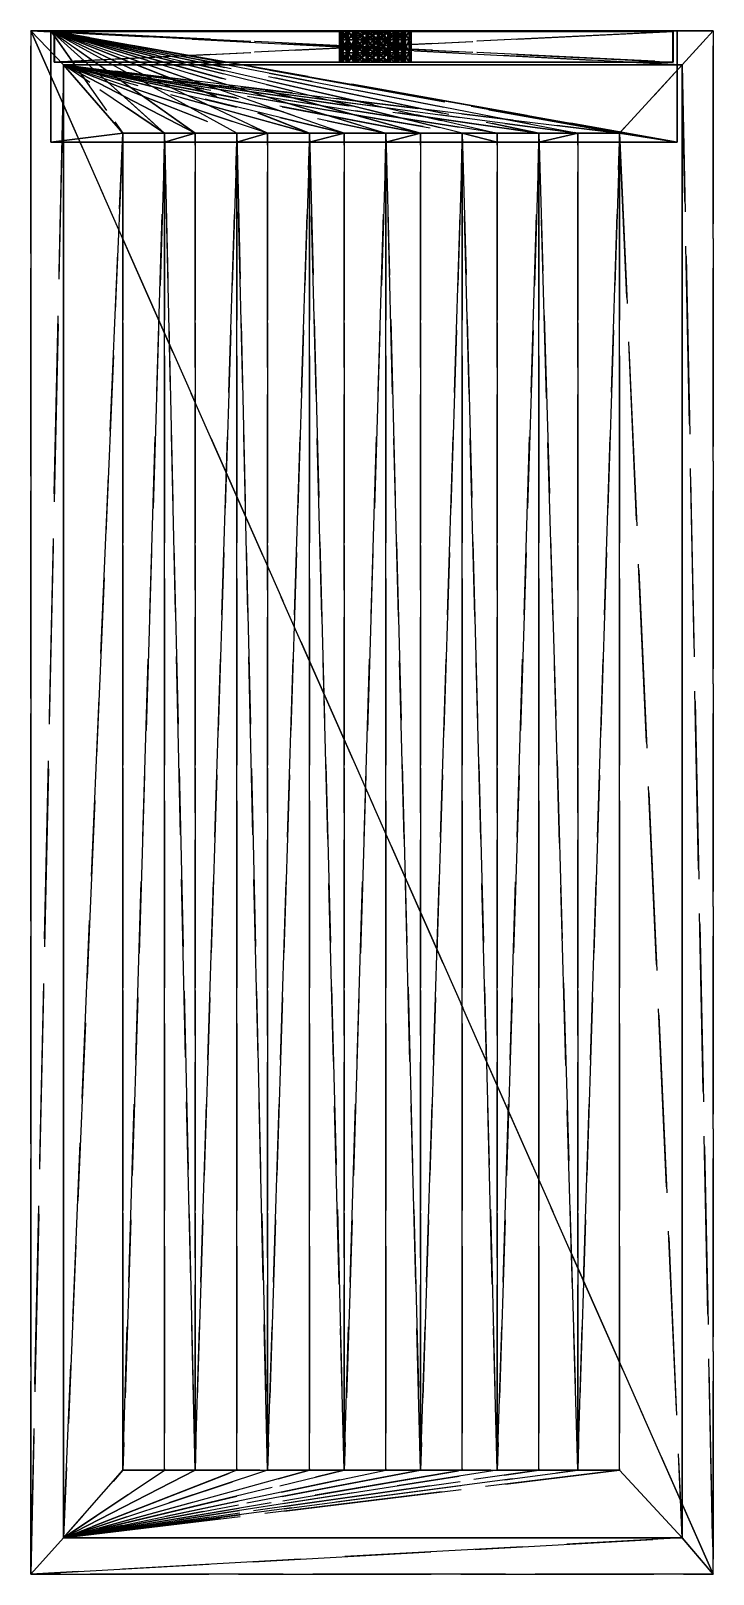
# Model space of a CAD drawing. Header units: millimetres. Extents: x -166 to 998, y 283 to 358.
# Drawn here: x 975.3 to 998.3, y 289.6 to 341.6 of the extents above.
import ezdxf

# ---------------------------------------------------------------- set-up
doc = ezdxf.new("R2010")
doc.units = ezdxf.units.MM
doc.linetypes.add('AM_ISO02W050', pattern=[7.5, 6, -1.5])
doc.layers.add('AM_HID', color=5, linetype='AM_ISO02W050', lineweight=25)

msp = doc.modelspace()

# ---------------------------------------------------------------- meshes
at = {"layer": 'AM_HID'}
mesh = msp.add_polyface(dxfattribs=at)
corners = [(975.303, 289.567, 310.529), (998.303, 289.567, 310.529), (998.303, 289.567, 360.529), (975.303, 289.567, 360.529), (975.303, 341.567, 310.529), (998.303, 341.567, 310.529), (998.303, 289.567, 310.529), (998.303, 289.567, 310.529), (975.303, 289.567, 310.529), (998.303, 341.567, 310.529), (998.303, 341.567, 360.529), (998.303, 289.567, 360.529), (998.303, 289.567, 360.529), (998.303, 289.567, 310.529), (998.303, 341.567, 310.529), (975.303, 341.567, 360.529), (975.303, 341.567, 310.529), (975.303, 289.567, 310.529), (975.303, 289.567, 310.529), (975.303, 289.567, 360.529), (997.257, 290.788, 359.528), (997.257, 290.788, 360.529), (997.257, 340.42, 360.529), (997.257, 340.42, 359.528), (976.408, 290.788, 359.528), (976.408, 340.42, 359.528), (976.408, 340.42, 360.529), (976.408, 290.788, 360.529), (997.257, 340.42, 359.528), (997.257, 340.42, 360.529), (976.408, 340.42, 360.529), (976.408, 340.42, 360.529), (976.408, 340.42, 359.528), (997.257, 340.42, 359.528), (976.408, 290.788, 359.528), (976.408, 290.788, 360.529), (997.257, 290.788, 360.529), (997.257, 290.788, 360.529), (997.257, 290.788, 359.528), (976.408, 290.788, 359.528), (975.303, 341.567, 360.529), (976.408, 340.42, 360.529), (997.257, 340.42, 360.529), (997.257, 340.42, 360.529), (998.303, 341.567, 360.529), (975.303, 341.567, 360.529), (998.303, 289.567, 360.529), (998.303, 341.567, 360.529), (997.257, 340.42, 360.529), (997.257, 340.42, 360.529), (997.257, 290.788, 360.529), (998.303, 289.567, 360.529), (975.303, 289.567, 360.529), (998.303, 289.567, 360.529), (997.257, 290.788, 360.529), (997.257, 290.788, 360.529), (976.408, 290.788, 360.529), (975.303, 289.567, 360.529), (995.143, 337.821, 339.573), (993.736, 337.821, 339.573), (993.736, 293.067, 339.573), (995.143, 293.067, 339.573), (993.736, 338.118, 359.528), (993.736, 338.118, 357.606), (995.143, 338.118, 357.606), (995.143, 338.118, 359.528), (995.143, 338.118, 359.528), (995.143, 338.118, 357.606), (995.143, 337.821, 357.606), (995.143, 337.821, 339.573), (995.143, 293.067, 339.573), (995.143, 293.067, 339.573), (995.143, 293.067, 359.528), (995.143, 338.118, 359.528), (993.736, 293.067, 339.573), (993.736, 293.067, 359.528), (995.143, 293.067, 359.528), (995.143, 293.067, 359.528), (995.143, 293.067, 339.573), (993.736, 293.067, 339.573), (993.736, 337.821, 357.606), (993.736, 338.118, 357.606), (993.736, 338.118, 359.528), (993.736, 338.118, 359.528), (993.736, 293.067, 359.528), (993.736, 293.067, 359.528), (993.736, 293.067, 339.573), (993.736, 293.067, 339.573), (993.736, 337.821, 339.573), (976.408, 340.42, 360.529), (975.303, 341.567, 360.529), (975.303, 289.567, 360.529), (975.303, 289.567, 360.529), (976.408, 290.788, 360.529), (976.408, 340.42, 360.529), (995.143, 338.118, 359.528), (997.257, 340.42, 359.528), (976.408, 340.42, 359.528), (976.408, 340.42, 359.528), (993.736, 338.118, 359.528), (995.143, 338.118, 359.528), (997.257, 290.788, 359.528), (997.257, 340.42, 359.528), (995.143, 338.118, 359.528), (995.143, 338.118, 359.528), (995.143, 293.067, 359.528), (997.257, 290.788, 359.528), (992.43, 337.821, 339.573), (991.022, 337.821, 339.573), (991.022, 293.067, 339.573), (992.43, 293.067, 339.573), (991.022, 338.118, 359.528), (991.022, 338.112, 357.606), (992.43, 338.118, 357.606), (992.43, 338.118, 359.528), (992.43, 338.118, 359.528), (992.43, 338.118, 357.606), (992.43, 337.821, 357.606), (992.43, 337.821, 339.573), (992.43, 293.067, 339.573), (992.43, 293.067, 339.573), (992.43, 293.067, 359.528), (992.43, 338.118, 359.528), (991.022, 293.067, 339.573), (991.022, 293.067, 359.528), (992.43, 293.067, 359.528), (992.43, 293.067, 359.528), (992.43, 293.067, 339.573), (991.022, 293.067, 339.573), (991.022, 337.821, 357.606), (991.022, 338.112, 357.606), (991.022, 338.118, 359.528), (991.022, 338.118, 359.528), (991.022, 293.067, 359.528), (991.022, 293.067, 359.528), (991.022, 293.067, 339.573), (991.022, 293.067, 339.573), (991.022, 337.821, 339.573), (992.43, 338.118, 359.528), (993.736, 338.118, 359.528), (976.408, 340.42, 359.528), (976.408, 340.42, 359.528), (991.022, 338.118, 359.528), (992.43, 338.118, 359.528), (992.43, 338.118, 359.528), (992.43, 293.067, 359.528), (993.736, 293.067, 359.528), (993.736, 293.067, 359.528), (993.736, 338.118, 359.528), (992.43, 338.118, 359.528), (989.848, 337.821, 339.573), (988.44, 337.821, 339.573), (988.44, 293.067, 339.573), (989.848, 293.067, 339.573), (988.44, 338.118, 359.528), (988.44, 338.118, 357.606), (989.848, 338.118, 357.606), (989.848, 338.118, 359.528), (989.848, 338.118, 359.528), (989.848, 338.118, 357.606), (989.848, 337.821, 357.606), (989.848, 337.821, 339.573), (989.848, 293.067, 339.573), (989.848, 293.067, 339.573), (989.848, 293.067, 359.528), (989.848, 338.118, 359.528), (988.44, 293.067, 339.573), (988.44, 293.067, 359.528), (989.848, 293.067, 359.528), (989.848, 293.067, 359.528), (989.848, 293.067, 339.573), (988.44, 293.067, 339.573), (988.44, 337.821, 357.606), (988.44, 338.118, 357.606), (988.44, 338.118, 359.528), (988.44, 338.118, 359.528), (988.44, 293.067, 359.528), (988.44, 293.067, 359.528), (988.44, 293.067, 339.573), (988.44, 293.067, 339.573), (988.44, 337.821, 339.573), (989.848, 338.118, 359.528), (991.022, 338.118, 359.528), (976.408, 340.42, 359.528), (976.408, 340.42, 359.528), (988.44, 338.118, 359.528), (989.848, 338.118, 359.528), (989.848, 338.118, 359.528), (989.848, 293.067, 359.528), (991.022, 293.067, 359.528), (991.022, 293.067, 359.528), (991.022, 338.118, 359.528), (989.848, 338.118, 359.528), (987.271, 337.821, 339.573), (985.864, 337.821, 339.573), (985.864, 293.067, 339.573), (987.271, 293.067, 339.573), (985.864, 338.118, 359.528), (985.864, 338.118, 357.606), (987.271, 338.118, 357.606), (987.271, 338.118, 359.528), (987.271, 338.118, 359.528), (987.271, 338.118, 357.606), (987.271, 337.821, 357.606), (987.271, 337.821, 339.573), (987.271, 293.067, 339.573), (987.271, 293.067, 339.573), (987.271, 293.067, 359.528), (987.271, 338.118, 359.528), (985.864, 293.067, 339.573), (985.864, 293.067, 359.528), (987.271, 293.067, 359.528), (987.271, 293.067, 359.528), (987.271, 293.067, 339.573), (985.864, 293.067, 339.573), (985.864, 337.821, 357.606), (985.864, 338.118, 357.606), (985.864, 338.118, 359.528), (985.864, 338.118, 359.528), (985.864, 293.067, 359.528), (985.864, 293.067, 359.528), (985.864, 293.067, 339.573), (985.864, 293.067, 339.573), (985.864, 337.821, 339.573), (987.271, 338.118, 359.528), (988.44, 338.118, 359.528), (976.408, 340.42, 359.528), (976.408, 340.42, 359.528), (985.864, 338.118, 359.528), (987.271, 338.118, 359.528), (987.271, 338.118, 359.528), (987.271, 293.067, 359.528), (988.44, 293.067, 359.528), (988.44, 293.067, 359.528), (988.44, 338.118, 359.528), (987.271, 338.118, 359.528), (984.691, 337.821, 339.573), (983.283, 337.821, 339.573), (983.283, 293.067, 339.573), (984.691, 293.067, 339.573), (983.283, 338.118, 359.528), (983.283, 338.118, 357.606), (984.691, 338.118, 357.606), (984.691, 338.118, 359.528), (984.691, 338.118, 359.528), (984.691, 338.118, 357.606), (984.691, 337.821, 357.606), (984.691, 337.821, 339.573), (984.691, 293.067, 339.573), (984.691, 293.067, 339.573), (984.691, 293.067, 359.528), (984.691, 338.118, 359.528), (983.283, 293.067, 339.573), (983.283, 293.067, 359.528), (984.691, 293.067, 359.528), (984.691, 293.067, 359.528), (984.691, 293.067, 339.573), (983.283, 293.067, 339.573), (983.283, 337.821, 357.606), (983.283, 338.118, 357.606), (983.283, 338.118, 359.528), (983.283, 338.118, 359.528), (983.283, 293.067, 359.528), (983.283, 293.067, 359.528), (983.283, 293.067, 339.573), (983.283, 293.067, 339.573), (983.283, 337.821, 339.573), (984.691, 338.118, 359.528), (985.864, 338.118, 359.528), (976.408, 340.42, 359.528), (976.408, 340.42, 359.528), (983.283, 338.118, 359.528), (984.691, 338.118, 359.528), (984.691, 338.118, 359.528), (984.691, 293.067, 359.528), (985.864, 293.067, 359.528), (985.864, 293.067, 359.528), (985.864, 338.118, 359.528), (984.691, 338.118, 359.528), (982.246, 337.821, 339.573), (980.838, 337.821, 339.573), (980.838, 293.067, 339.573), (982.246, 293.067, 339.573), (980.838, 338.118, 359.528), (980.838, 338.118, 357.606), (982.246, 338.118, 357.606), (982.246, 338.118, 359.528), (982.246, 338.118, 359.528), (982.246, 338.118, 357.606), (982.246, 337.821, 357.606), (982.246, 337.821, 339.573), (982.246, 293.067, 339.573), (982.246, 293.067, 339.573), (982.246, 293.067, 359.528), (982.246, 338.118, 359.528), (980.838, 293.067, 339.573), (980.838, 293.067, 359.528), (982.246, 293.067, 359.528), (982.246, 293.067, 359.528), (982.246, 293.067, 339.573), (980.838, 293.067, 339.573), (980.838, 337.821, 357.606), (980.838, 338.118, 357.606), (980.838, 338.118, 359.528), (980.838, 338.118, 359.528), (980.838, 293.067, 359.528), (980.838, 293.067, 359.528), (980.838, 293.067, 339.573), (980.838, 293.067, 339.573), (980.838, 337.821, 339.573), (982.246, 338.118, 359.528), (983.283, 338.118, 359.528), (976.408, 340.42, 359.528), (976.408, 340.42, 359.528), (980.838, 338.118, 359.528), (982.246, 338.118, 359.528), (982.246, 338.118, 359.528), (982.246, 293.067, 359.528), (983.283, 293.067, 359.528), (983.283, 293.067, 359.528), (983.283, 338.118, 359.528), (982.246, 338.118, 359.528), (978.403, 338.118, 359.528), (976.408, 340.42, 359.528), (976.408, 290.788, 359.528), (976.408, 290.788, 359.528), (997.257, 290.788, 359.528), (995.143, 293.067, 359.528), (976.408, 290.788, 359.528), (995.143, 293.067, 359.528), (993.736, 293.067, 359.528), (976.408, 290.788, 359.528), (993.736, 293.067, 359.528), (992.43, 293.067, 359.528), (976.408, 290.788, 359.528), (992.43, 293.067, 359.528), (991.022, 293.067, 359.528), (976.408, 290.788, 359.528), (991.022, 293.067, 359.528), (989.848, 293.067, 359.528), (976.408, 290.788, 359.528), (989.848, 293.067, 359.528), (988.44, 293.067, 359.528), (976.408, 290.788, 359.528), (988.44, 293.067, 359.528), (987.271, 293.067, 359.528), (976.408, 290.788, 359.528), (987.271, 293.067, 359.528), (985.864, 293.067, 359.528), (976.408, 290.788, 359.528), (985.864, 293.067, 359.528), (984.691, 293.067, 359.528), (976.408, 290.788, 359.528), (984.691, 293.067, 359.528), (983.283, 293.067, 359.528), (976.408, 290.788, 359.528), (983.283, 293.067, 359.528), (982.246, 293.067, 359.528), (976.408, 290.788, 359.528), (982.246, 293.067, 359.528), (980.838, 293.067, 359.528), (976.408, 290.788, 359.528), (980.838, 293.067, 359.528), (979.81, 293.067, 359.528), (976.408, 290.788, 359.528), (978.403, 293.067, 359.528), (976.408, 290.788, 359.528), (979.81, 337.821, 339.573), (978.403, 337.821, 339.573), (978.403, 293.067, 339.573), (979.81, 293.067, 339.573), (978.403, 338.118, 359.528), (978.403, 338.118, 357.606), (979.81, 338.118, 357.606), (979.81, 338.118, 359.528), (978.403, 338.118, 359.528), (979.81, 338.118, 359.528), (979.81, 338.118, 357.606), (979.81, 337.821, 357.606), (979.81, 337.821, 339.573), (979.81, 293.067, 339.573), (979.81, 293.067, 339.573), (979.81, 293.067, 359.528), (979.81, 338.118, 359.528), (979.81, 293.067, 359.528), (978.403, 293.067, 339.573), (978.403, 293.067, 359.528), (979.81, 293.067, 359.528), (979.81, 293.067, 359.528), (979.81, 293.067, 339.573), (978.403, 293.067, 339.573), (978.403, 337.821, 357.606), (978.403, 338.118, 357.606), (978.403, 338.118, 359.528), (978.403, 338.118, 359.528), (978.403, 293.067, 359.528), (978.403, 293.067, 359.528), (978.403, 293.067, 339.573), (978.403, 293.067, 339.573), (978.403, 337.821, 339.573), (979.81, 338.118, 359.528), (980.838, 338.118, 359.528), (976.408, 340.42, 359.528), (976.408, 340.42, 359.528), (979.81, 338.118, 359.528), (979.81, 338.118, 359.528), (980.838, 293.067, 359.528), (980.838, 293.067, 359.528), (980.838, 338.118, 359.528), (979.81, 338.118, 359.528), (997.091, 341.567, 311.659), (997.091, 341.567, 357.606), (998.303, 341.567, 360.529), (998.303, 341.567, 360.529), (998.303, 341.567, 310.529), (998.303, 341.567, 310.529), (975.303, 341.567, 310.529), (975.973, 341.567, 311.659), (975.303, 341.567, 310.529), (975.303, 341.567, 310.529), (975.303, 341.567, 360.529), (975.973, 341.567, 357.606), (975.303, 341.567, 360.529), (975.303, 341.567, 360.529), (998.303, 341.567, 360.529), (998.303, 341.567, 360.529), (997.091, 337.821, 357.606), (997.091, 341.567, 357.606), (997.091, 341.567, 311.659), (997.091, 341.567, 311.659), (997.091, 337.821, 311.659), (997.091, 337.821, 311.659), (997.091, 341.567, 311.659), (975.973, 341.567, 311.659), (975.973, 341.567, 311.659), (975.973, 337.821, 311.659), (997.091, 337.821, 311.659), (975.973, 337.821, 357.606), (975.973, 337.821, 311.659), (975.973, 341.567, 311.659), (975.973, 341.567, 311.659), (975.973, 341.567, 357.606), (979.81, 337.821, 339.573), (979.81, 337.821, 357.606), (980.838, 337.821, 357.606), (979.81, 337.821, 339.573), (980.838, 337.821, 357.606), (980.838, 337.821, 339.573), (982.246, 337.821, 339.573), (982.246, 337.821, 357.606), (983.283, 337.821, 357.606), (982.246, 337.821, 339.573), (983.283, 337.821, 357.606), (983.283, 337.821, 339.573), (984.691, 337.821, 357.606), (985.864, 337.821, 357.606), (985.864, 337.821, 339.573), (984.691, 337.821, 339.573), (984.691, 337.821, 357.606), (985.864, 337.821, 339.573), (987.271, 337.821, 339.573), (987.271, 337.821, 357.606), (988.44, 337.821, 357.606), (987.271, 337.821, 339.573), (988.44, 337.821, 357.606), (988.44, 337.821, 339.573), (989.848, 337.821, 339.573), (989.848, 337.821, 357.606), (991.022, 337.821, 357.606), (989.848, 337.821, 339.573), (991.022, 337.821, 357.606), (991.022, 337.821, 339.573), (992.43, 337.821, 339.573), (992.43, 337.821, 357.606), (993.736, 337.821, 357.606), (992.43, 337.821, 339.573), (993.736, 337.821, 357.606), (993.736, 337.821, 339.573), (995.143, 337.821, 339.573), (995.143, 337.821, 357.606), (997.091, 337.821, 357.606), (995.143, 337.821, 339.573), (997.091, 337.821, 357.606), (997.091, 337.821, 311.659), (993.736, 337.821, 339.573), (995.143, 337.821, 339.573), (997.091, 337.821, 311.659), (993.736, 337.821, 339.573), (997.091, 337.821, 311.659), (975.973, 337.821, 311.659), (992.43, 337.821, 339.573), (993.736, 337.821, 339.573), (975.973, 337.821, 311.659), (991.022, 337.821, 339.573), (992.43, 337.821, 339.573), (975.973, 337.821, 311.659), (989.848, 337.821, 339.573), (991.022, 337.821, 339.573), (975.973, 337.821, 311.659), (988.44, 337.821, 339.573), (989.848, 337.821, 339.573), (975.973, 337.821, 311.659), (987.271, 337.821, 339.573), (988.44, 337.821, 339.573), (975.973, 337.821, 311.659), (985.864, 337.821, 339.573), (987.271, 337.821, 339.573), (975.973, 337.821, 311.659), (984.691, 337.821, 339.573), (985.864, 337.821, 339.573), (975.973, 337.821, 311.659), (983.283, 337.821, 339.573), (984.691, 337.821, 339.573), (975.973, 337.821, 311.659), (982.246, 337.821, 339.573), (983.283, 337.821, 339.573), (975.973, 337.821, 311.659), (980.838, 337.821, 339.573), (982.246, 337.821, 339.573), (975.973, 337.821, 311.659), (979.81, 337.821, 339.573), (980.838, 337.821, 339.573), (975.973, 337.821, 311.659), (978.403, 337.821, 339.573), (979.81, 337.821, 339.573), (975.973, 337.821, 311.659), (978.403, 337.821, 339.573), (975.973, 337.821, 311.659), (975.973, 337.821, 357.606), (978.403, 337.821, 339.573), (975.973, 337.821, 357.606), (978.403, 337.821, 357.606), (975.973, 341.567, 357.606), (997.091, 341.567, 357.606), (997.091, 337.821, 357.606), (997.091, 337.821, 357.606), (995.143, 337.821, 357.606), (995.143, 338.118, 357.606), (975.973, 341.567, 357.606), (997.091, 337.821, 357.606), (995.143, 338.118, 357.606), (975.973, 341.567, 357.606), (995.143, 338.118, 357.606), (993.736, 338.118, 357.606), (993.736, 338.118, 357.606), (993.736, 337.821, 357.606), (992.43, 337.821, 357.606), (993.736, 338.118, 357.606), (992.43, 337.821, 357.606), (992.43, 338.118, 357.606), (975.973, 341.567, 357.606), (993.736, 338.118, 357.606), (992.43, 338.118, 357.606), (975.973, 341.567, 357.606), (992.43, 338.118, 357.606), (991.022, 338.112, 357.606), (991.022, 337.821, 357.606), (989.848, 337.821, 357.606), (989.848, 338.118, 357.606), (991.022, 338.112, 357.606), (991.022, 337.821, 357.606), (989.848, 338.118, 357.606), (975.973, 341.567, 357.606), (991.022, 338.112, 357.606), (989.848, 338.118, 357.606), (975.973, 341.567, 357.606), (989.848, 338.118, 357.606), (988.44, 338.118, 357.606), (988.44, 338.118, 357.606), (988.44, 337.821, 357.606), (987.271, 337.821, 357.606), (988.44, 338.118, 357.606), (987.271, 337.821, 357.606), (987.271, 338.118, 357.606), (975.973, 341.567, 357.606), (988.44, 338.118, 357.606), (987.271, 338.118, 357.606), (975.973, 341.567, 357.606), (987.271, 338.118, 357.606), (985.864, 338.118, 357.606), (985.864, 338.118, 357.606), (985.864, 337.821, 357.606), (984.691, 337.821, 357.606), (985.864, 338.118, 357.606), (984.691, 337.821, 357.606), (984.691, 338.118, 357.606), (975.973, 341.567, 357.606), (985.864, 338.118, 357.606), (984.691, 338.118, 357.606), (975.973, 341.567, 357.606), (984.691, 338.118, 357.606), (983.283, 338.118, 357.606), (983.283, 338.118, 357.606), (983.283, 337.821, 357.606), (982.246, 337.821, 357.606), (983.283, 338.118, 357.606), (982.246, 337.821, 357.606), (982.246, 338.118, 357.606), (975.973, 341.567, 357.606), (983.283, 338.118, 357.606), (982.246, 338.118, 357.606), (975.973, 341.567, 357.606), (982.246, 338.118, 357.606), (980.838, 338.118, 357.606), (980.838, 338.118, 357.606), (980.838, 337.821, 357.606), (979.81, 337.821, 357.606), (980.838, 338.118, 357.606), (979.81, 337.821, 357.606), (979.81, 338.118, 357.606), (975.973, 341.567, 357.606), (980.838, 338.118, 357.606), (979.81, 338.118, 357.606), (975.973, 341.567, 357.606), (979.81, 338.118, 357.606), (978.403, 338.118, 357.606), (975.973, 337.821, 357.606), (975.973, 341.567, 357.606), (978.403, 338.118, 357.606), (978.403, 337.821, 357.606), (975.973, 337.821, 357.606), (978.403, 338.118, 357.606)]
mesh.append_faces([[corners[k] for k in face] for face in [(80, 87, 88), (129, 136, 137), (172, 179, 180), (215, 222, 223), (258, 265, 266), (301, 308, 309), (391, 398, 399), (529, 530, 531)]], dxfattribs={"vtx0": -1})
mesh.append_faces([[corners[k] for k in face] for face in [(73, 68, 72), (122, 117, 121), (165, 160, 164), (208, 203, 207), (251, 246, 250), (294, 289, 293), (322, 366, 365), (383, 378, 384), (421, 425, 411)]], dxfattribs={"vtx0": -1, "vtx1": -1})
mesh.append_faces([[corners[k] for k in face] for face in [(490, 491, 492), (496, 497, 498), (502, 503, 504), (508, 509, 510), (514, 515, 516), (520, 521, 522), (538, 539, 540), (550, 551, 552), (562, 563, 564), (574, 575, 576), (586, 587, 588), (598, 599, 600), (610, 611, 612)]], dxfattribs={"vtx0": -1, "vtx1": -1, "vtx2": -1})
mesh.append_faces([[corners[k] for k in face] for face in [(68, 71, 72), (80, 83, 84), (80, 85, 86), (117, 120, 121), (129, 132, 133), (129, 134, 135), (160, 163, 164), (172, 175, 176), (172, 177, 178), (203, 206, 207), (215, 218, 219), (215, 220, 221), (246, 249, 250), (258, 261, 262), (258, 263, 264), (289, 292, 293), (301, 304, 305), (301, 306, 307), (328, 329, 330), (331, 332, 333), (334, 335, 336), (337, 338, 339), (340, 341, 342), (343, 344, 345), (346, 347, 348), (349, 350, 351), (352, 353, 354), (355, 356, 357), (358, 359, 360), (361, 362, 363), (364, 363, 365), (378, 381, 382), (391, 394, 395), (391, 396, 397), (410, 413, 414), (410, 415, 416), (417, 419, 420), (421, 423, 424), (445, 446, 447), (451, 452, 453), (463, 464, 465), (469, 470, 471), (475, 476, 477), (481, 482, 483), (487, 488, 489), (526, 527, 528), (541, 542, 543), (547, 548, 549), (553, 554, 555), (565, 566, 567), (571, 572, 573), (577, 578, 579), (583, 584, 585), (589, 590, 591), (595, 596, 597), (601, 602, 603), (607, 608, 609), (613, 614, 615)]], dxfattribs={"vtx0": -1, "vtx2": -1})
mesh.append_faces([[corners[k] for k in face] for face in [(619, 620, 621)]], dxfattribs={"vtx1": -1})
mesh.append_faces([[corners[k] for k in face] for face in [(410, 411, 412), (417, 410, 418), (421, 417, 422), (457, 458, 459), (484, 485, 486), (493, 494, 495), (499, 500, 501), (505, 506, 507), (511, 512, 513), (517, 518, 519), (523, 524, 525), (559, 560, 561), (616, 617, 618)]], dxfattribs={"vtx1": -1, "vtx2": -1})
mesh.append_faces([[corners[k] for k in face] for face in [(0, 1, 2), (2, 3, 0), (4, 5, 6), (7, 8, 4), (9, 10, 11), (12, 13, 14), (15, 16, 17), (18, 19, 15), (20, 21, 22), (22, 23, 20), (24, 25, 26), (26, 27, 24), (28, 29, 30), (31, 32, 33), (34, 35, 36), (37, 38, 39), (40, 41, 42), (43, 44, 45), (46, 47, 48), (49, 50, 51), (52, 53, 54), (55, 56, 57), (58, 59, 60), (60, 61, 58), (62, 63, 64), (64, 65, 62), (66, 67, 68), (68, 69, 70), (74, 75, 76), (77, 78, 79), (80, 81, 82), (89, 90, 91), (92, 93, 94), (95, 96, 97), (98, 99, 100), (101, 102, 103), (104, 105, 106), (107, 108, 109), (109, 110, 107), (111, 112, 113), (113, 114, 111), (115, 116, 117), (117, 118, 119), (123, 124, 125), (126, 127, 128), (129, 130, 131), (138, 139, 140), (141, 142, 143), (144, 145, 146), (147, 148, 149), (150, 151, 152), (152, 153, 150), (154, 155, 156), (156, 157, 154), (158, 159, 160), (160, 161, 162), (166, 167, 168), (169, 170, 171), (172, 173, 174), (181, 182, 183), (184, 185, 186), (187, 188, 189), (190, 191, 192), (193, 194, 195), (195, 196, 193), (197, 198, 199), (199, 200, 197), (201, 202, 203), (203, 204, 205), (209, 210, 211), (212, 213, 214), (215, 216, 217), (224, 225, 226), (227, 228, 229), (230, 231, 232), (233, 234, 235), (236, 237, 238), (238, 239, 236), (240, 241, 242), (242, 243, 240), (244, 245, 246), (246, 247, 248), (252, 253, 254), (255, 256, 257), (258, 259, 260), (267, 268, 269), (270, 271, 272), (273, 274, 275), (276, 277, 278), (279, 280, 281), (281, 282, 279), (283, 284, 285), (285, 286, 283), (287, 288, 289), (289, 290, 291), (295, 296, 297), (298, 299, 300), (301, 302, 303), (310, 311, 312), (313, 314, 315), (316, 317, 318), (319, 320, 321), (322, 323, 324), (325, 326, 327), (367, 368, 369), (369, 370, 367), (371, 372, 373), (373, 374, 375), (376, 377, 378), (378, 379, 380), (385, 386, 387), (388, 389, 390), (391, 392, 393), (400, 401, 402), (403, 322, 404), (405, 363, 406), (407, 408, 409), (426, 427, 428), (429, 430, 426), (431, 432, 433), (434, 435, 436), (437, 438, 439), (440, 441, 437), (442, 443, 444), (448, 449, 450), (454, 455, 456), (460, 461, 462), (466, 467, 468), (472, 473, 474), (478, 479, 480), (532, 533, 534), (535, 536, 537), (544, 545, 546), (556, 557, 558), (568, 569, 570), (580, 581, 582), (592, 593, 594), (604, 605, 606)]], dxfattribs={"vtx2": -1})
mesh = msp.add_polyface(dxfattribs=at)
corners = [(986.004, 340.516, 318.944), (985.814, 340.516, 319.271), (976.084, 340.516, 311.773), (986.294, 340.516, 318.7), (986.649, 340.516, 318.571), (987.028, 340.516, 318.571), (996.946, 340.516, 311.773), (987.383, 340.516, 318.7), (987.673, 340.516, 318.944), (987.862, 340.516, 319.271), (987.928, 340.516, 319.644), (987.862, 340.516, 320.017), (987.673, 340.516, 320.344), (996.946, 340.516, 326.685), (987.383, 340.516, 320.588), (987.028, 340.516, 320.717), (986.646, 340.516, 320.716), (986.294, 340.516, 320.588), (976.084, 340.516, 326.685), (986.004, 340.516, 320.344), (985.814, 340.516, 320.017), (985.749, 340.516, 319.644), (996.946, 340.516, 311.773), (976.084, 340.516, 311.773), (976.084, 341.54, 311.773), (996.946, 341.54, 311.773), (996.946, 340.516, 311.773), (976.084, 340.516, 311.773), (976.084, 340.516, 326.685), (976.084, 341.54, 326.685), (976.084, 341.54, 311.773), (976.084, 340.516, 311.773), (976.084, 340.516, 326.685), (996.946, 340.516, 326.685), (996.946, 341.54, 326.685), (976.084, 341.54, 326.685), (976.084, 340.516, 326.685), (996.946, 340.516, 326.685), (996.946, 340.516, 311.773), (996.946, 341.54, 311.773), (996.946, 341.54, 311.773), (996.946, 341.54, 326.685), (996.946, 340.516, 326.685), (985.749, 341.54, 319.644), (985.814, 341.54, 319.271), (976.084, 341.54, 311.773), (976.084, 341.54, 311.773), (976.084, 341.54, 326.685), (985.814, 341.54, 320.017), (976.084, 341.54, 326.685), (986.004, 341.54, 320.344), (976.084, 341.54, 326.685), (986.294, 341.54, 320.588), (976.084, 341.54, 326.685), (976.084, 341.54, 326.685), (996.946, 341.54, 326.685), (986.646, 341.54, 320.716), (996.946, 341.54, 326.685), (987.028, 341.54, 320.717), (996.946, 341.54, 326.685), (987.383, 341.54, 320.588), (996.946, 341.54, 326.685), (987.673, 341.54, 320.344), (996.946, 341.54, 326.685), (996.946, 341.54, 326.685), (996.946, 341.54, 311.773), (976.084, 341.54, 311.773), (986.004, 341.54, 318.944), (976.084, 341.54, 311.773), (986.294, 341.54, 318.7), (976.084, 341.54, 311.773), (986.649, 341.54, 318.571), (976.084, 341.54, 311.773), (987.028, 341.54, 318.571), (996.946, 341.54, 311.773), (976.084, 341.54, 311.773), (996.946, 341.54, 311.773), (987.383, 341.54, 318.7), (996.946, 341.54, 311.773), (987.673, 341.54, 318.944), (996.946, 341.54, 311.773), (987.862, 341.54, 319.271), (996.946, 341.54, 311.773), (987.928, 341.54, 319.644), (996.946, 341.54, 311.773), (987.862, 341.54, 320.017), (996.946, 341.54, 311.773), (985.749, 340.829, 319.644), (985.749, 341.263, 319.644), (985.814, 341.263, 320.017), (985.814, 340.829, 320.017), (986.004, 341.263, 320.344), (986.004, 340.829, 320.344), (986.294, 341.263, 320.588), (986.294, 340.829, 320.588), (986.649, 341.263, 320.717), (986.649, 340.829, 320.717), (987.028, 341.263, 320.717), (987.028, 340.829, 320.717), (987.028, 340.829, 320.717), (987.028, 341.263, 320.717), (987.383, 341.263, 320.588), (987.383, 340.829, 320.588), (987.028, 340.829, 320.717), (987.673, 341.263, 320.344), (987.673, 340.829, 320.344), (987.862, 341.263, 320.017), (987.862, 340.829, 320.017), (987.928, 341.263, 319.644), (987.928, 340.829, 319.644), (987.862, 341.263, 319.271), (987.862, 340.829, 319.271), (987.673, 341.263, 318.944), (987.673, 340.829, 318.944), (987.383, 341.263, 318.7), (987.383, 340.829, 318.7), (987.028, 341.263, 318.571), (987.028, 340.829, 318.571), (986.649, 341.263, 318.571), (986.649, 340.829, 318.571), (986.294, 341.263, 318.7), (986.294, 340.829, 318.7), (986.004, 341.263, 318.944), (986.004, 340.829, 318.944), (985.814, 341.263, 319.271), (985.814, 340.829, 319.271), (985.749, 340.516, 319.644), (985.814, 340.516, 319.271), (985.814, 340.516, 319.271), (985.814, 340.516, 320.017), (985.749, 340.516, 319.644), (985.749, 340.516, 319.644), (986.004, 340.516, 320.344), (985.814, 340.516, 320.017), (985.814, 340.516, 320.017), (986.294, 340.516, 320.588), (986.004, 340.516, 320.344), (986.004, 340.516, 320.344), (986.646, 340.516, 320.716), (986.294, 340.516, 320.588), (986.294, 340.516, 320.588), (987.028, 340.516, 320.717), (986.646, 340.516, 320.716), (986.646, 340.516, 320.716), (987.383, 340.516, 320.588), (987.028, 340.516, 320.717), (987.028, 340.516, 320.717), (987.028, 340.829, 320.717), (987.673, 340.516, 320.344), (987.383, 340.516, 320.588), (987.383, 340.516, 320.588), (987.862, 340.516, 320.017), (987.673, 340.516, 320.344), (987.673, 340.516, 320.344), (987.928, 340.516, 319.644), (987.862, 340.516, 320.017), (987.862, 340.516, 320.017), (987.862, 340.516, 319.271), (987.928, 340.516, 319.644), (987.928, 340.516, 319.644), (987.673, 340.516, 318.944), (987.862, 340.516, 319.271), (987.862, 340.516, 319.271), (987.383, 340.516, 318.7), (987.673, 340.516, 318.944), (987.673, 340.516, 318.944), (987.028, 340.516, 318.571), (987.383, 340.516, 318.7), (987.383, 340.516, 318.7), (986.649, 340.516, 318.571), (987.028, 340.516, 318.571), (987.028, 340.516, 318.571), (986.294, 340.516, 318.7), (986.649, 340.516, 318.571), (986.649, 340.516, 318.571), (986.004, 340.516, 318.944), (986.294, 340.516, 318.7), (986.294, 340.516, 318.7), (985.814, 340.516, 319.271), (986.004, 340.516, 318.944), (986.004, 340.516, 318.944), (985.814, 341.54, 320.017), (986.004, 341.54, 320.344), (986.004, 341.54, 320.344), (985.749, 341.54, 319.644), (985.814, 341.54, 320.017), (985.814, 341.54, 320.017), (986.294, 341.54, 320.588), (986.646, 341.54, 320.716), (986.646, 341.54, 320.716), (986.004, 341.54, 320.344), (986.294, 341.54, 320.588), (986.294, 341.54, 320.588), (987.028, 341.263, 320.717), (987.028, 341.54, 320.717), (987.383, 341.54, 320.588), (987.383, 341.54, 320.588), (987.028, 341.263, 320.717), (986.646, 341.54, 320.716), (987.028, 341.54, 320.717), (987.028, 341.54, 320.717), (987.673, 341.54, 320.344), (987.862, 341.54, 320.017), (987.862, 341.54, 320.017), (987.383, 341.54, 320.588), (987.673, 341.54, 320.344), (987.673, 341.54, 320.344), (987.928, 341.54, 319.644), (987.862, 341.54, 319.271), (987.862, 341.54, 319.271), (987.862, 341.54, 320.017), (987.928, 341.54, 319.644), (987.928, 341.54, 319.644), (987.673, 341.54, 318.944), (987.383, 341.54, 318.7), (987.383, 341.54, 318.7), (987.862, 341.54, 319.271), (987.673, 341.54, 318.944), (987.673, 341.54, 318.944), (987.028, 341.54, 318.571), (986.649, 341.54, 318.571), (986.649, 341.54, 318.571), (987.383, 341.54, 318.7), (987.028, 341.54, 318.571), (987.028, 341.54, 318.571), (986.294, 341.54, 318.7), (986.004, 341.54, 318.944), (986.004, 341.54, 318.944), (986.649, 341.54, 318.571), (986.294, 341.54, 318.7), (986.294, 341.54, 318.7), (985.814, 341.54, 319.271), (985.749, 341.54, 319.644), (985.749, 341.54, 319.644), (986.004, 341.54, 318.944), (985.814, 341.54, 319.271), (985.814, 341.54, 319.271)]
mesh.append_faces([[corners[k] for k in face] for face in [(20, 18, 21), (62, 86, 85)]], dxfattribs={"vtx0": -1, "vtx1": -1})
mesh.append_faces([[corners[k] for k in face] for face in [(5, 2, 6), (12, 6, 13), (17, 13, 18), (2, 1, 21), (43, 46, 47), (52, 54, 55), (62, 64, 65), (66, 44, 67), (68, 67, 69), (70, 69, 71), (72, 71, 73), (76, 73, 77), (78, 77, 79), (80, 79, 81), (82, 81, 83), (84, 83, 85)]], dxfattribs={"vtx0": -1, "vtx2": -1})
mesh.append_faces([[corners[k] for k in face] for face in [(0, 1, 2), (3, 0, 2), (4, 3, 2), (5, 4, 2), (7, 5, 6), (8, 7, 6), (9, 8, 6), (10, 9, 6), (11, 10, 6), (12, 11, 6), (14, 12, 13), (15, 14, 13), (16, 15, 13), (17, 16, 13), (19, 17, 18), (20, 19, 18), (18, 2, 21), (43, 44, 45), (48, 43, 49), (50, 48, 51), (52, 50, 53), (56, 52, 57), (58, 56, 59), (60, 58, 61), (62, 60, 63), (74, 75, 73)]], dxfattribs={"vtx1": -1, "vtx2": -1})
mesh.append_faces([[corners[k] for k in face] for face in [(22, 23, 24), (24, 25, 26), (27, 28, 29), (29, 30, 31), (32, 33, 34), (34, 35, 36), (37, 38, 39), (40, 41, 42), (87, 88, 89), (89, 90, 87), (90, 89, 91), (91, 92, 90), (92, 91, 93), (93, 94, 92), (94, 93, 95), (95, 96, 94), (96, 95, 97), (97, 98, 96), (99, 100, 101), (101, 102, 103), (102, 101, 104), (104, 105, 102), (105, 104, 106), (106, 107, 105), (107, 106, 108), (108, 109, 107), (109, 108, 110), (110, 111, 109), (111, 110, 112), (112, 113, 111), (113, 112, 114), (114, 115, 113), (115, 114, 116), (116, 117, 115), (117, 116, 118), (118, 119, 117), (119, 118, 120), (120, 121, 119), (121, 120, 122), (122, 123, 121), (123, 122, 124), (124, 125, 123), (125, 124, 88), (88, 87, 125), (87, 126, 127), (128, 125, 87), (90, 129, 130), (131, 87, 90), (92, 132, 133), (134, 90, 92), (94, 135, 136), (137, 92, 94), (96, 138, 139), (140, 94, 96), (98, 141, 142), (143, 96, 98), (102, 144, 145), (146, 147, 102), (105, 148, 149), (150, 102, 105), (107, 151, 152), (153, 105, 107), (109, 154, 155), (156, 107, 109), (111, 157, 158), (159, 109, 111), (113, 160, 161), (162, 111, 113), (115, 163, 164), (165, 113, 115), (117, 166, 167), (168, 115, 117), (119, 169, 170), (171, 117, 119), (121, 172, 173), (174, 119, 121), (123, 175, 176), (177, 121, 123), (125, 178, 179), (180, 123, 125), (89, 181, 182), (183, 91, 89), (88, 184, 185), (186, 89, 88), (93, 187, 188), (189, 95, 93), (91, 190, 191), (192, 93, 91), (193, 194, 195), (196, 101, 197), (95, 198, 199), (200, 97, 95), (104, 201, 202), (203, 106, 104), (101, 204, 205), (206, 104, 101), (108, 207, 208), (209, 110, 108), (106, 210, 211), (212, 108, 106), (112, 213, 214), (215, 114, 112), (110, 216, 217), (218, 112, 110), (116, 219, 220), (221, 118, 116), (114, 222, 223), (224, 116, 114), (120, 225, 226), (227, 122, 120), (118, 228, 229), (230, 120, 118), (124, 231, 232), (233, 88, 124), (122, 234, 235), (236, 124, 122)]], dxfattribs={"vtx2": -1})
mesh = msp.add_polyface(dxfattribs=at)
corners = [(985.959, 340.516, 334.41), (985.77, 340.516, 334.738), (976.087, 340.516, 326.82), (986.249, 340.516, 334.167), (986.605, 340.516, 334.037), (986.983, 340.516, 334.037), (996.949, 340.516, 326.82), (987.339, 340.516, 334.167), (987.629, 340.516, 334.41), (987.818, 340.516, 334.738), (987.884, 340.516, 335.111), (987.818, 340.516, 335.483), (987.629, 340.516, 335.811), (996.949, 340.516, 342.307), (987.339, 340.516, 336.054), (986.983, 340.516, 336.184), (986.601, 340.516, 336.184), (986.249, 340.516, 336.054), (976.087, 340.516, 342.307), (985.959, 340.516, 335.811), (985.77, 340.516, 335.483), (985.704, 340.516, 335.111), (996.949, 340.516, 326.82), (976.087, 340.516, 326.82), (976.087, 341.54, 326.82), (996.949, 341.54, 326.82), (996.949, 340.516, 326.82), (976.087, 340.516, 326.82), (976.087, 340.516, 342.307), (976.087, 341.54, 342.307), (976.087, 341.54, 326.82), (976.087, 340.516, 326.82), (976.087, 340.516, 342.307), (996.949, 340.516, 342.307), (996.949, 341.54, 342.307), (976.087, 341.54, 342.307), (976.087, 340.516, 342.307), (996.949, 340.516, 342.307), (996.949, 340.516, 326.82), (996.949, 341.54, 326.82), (996.949, 341.54, 326.82), (996.949, 341.54, 342.307), (996.949, 340.516, 342.307), (985.704, 341.54, 335.111), (985.77, 341.54, 334.738), (976.087, 341.54, 326.82), (976.087, 341.54, 326.82), (976.087, 341.54, 342.307), (985.77, 341.54, 335.483), (976.087, 341.54, 342.307), (985.959, 341.54, 335.811), (976.087, 341.54, 342.307), (986.249, 341.54, 336.054), (976.087, 341.54, 342.307), (976.087, 341.54, 342.307), (996.949, 341.54, 342.307), (986.605, 341.54, 336.184), (996.949, 341.54, 342.307), (986.983, 341.54, 336.184), (996.949, 341.54, 342.307), (987.339, 341.54, 336.054), (996.949, 341.54, 342.307), (987.629, 341.54, 335.811), (996.949, 341.54, 342.307), (996.949, 341.54, 342.307), (996.949, 341.54, 326.82), (976.087, 341.54, 326.82), (985.959, 341.54, 334.41), (976.087, 341.54, 326.82), (986.249, 341.54, 334.167), (976.087, 341.54, 326.82), (986.605, 341.54, 334.037), (976.087, 341.54, 326.82), (986.983, 341.54, 334.037), (996.949, 341.54, 326.82), (976.087, 341.54, 326.82), (996.949, 341.54, 326.82), (987.339, 341.54, 334.167), (996.949, 341.54, 326.82), (987.629, 341.54, 334.41), (996.949, 341.54, 326.82), (987.818, 341.54, 334.738), (996.949, 341.54, 326.82), (987.884, 341.54, 335.111), (996.949, 341.54, 326.82), (987.818, 341.54, 335.483), (996.949, 341.54, 326.82), (985.704, 340.829, 335.111), (985.704, 341.263, 335.111), (985.77, 341.263, 335.483), (985.77, 340.829, 335.483), (985.959, 341.263, 335.811), (985.959, 340.829, 335.811), (986.249, 341.263, 336.054), (986.249, 340.829, 336.054), (986.605, 341.263, 336.184), (986.605, 340.829, 336.184), (986.983, 341.263, 336.184), (986.983, 340.829, 336.184), (986.983, 340.829, 336.184), (986.983, 341.263, 336.184), (987.339, 341.263, 336.054), (987.339, 340.829, 336.054), (986.983, 340.829, 336.184), (987.629, 341.263, 335.811), (987.629, 340.829, 335.811), (987.818, 341.263, 335.483), (987.818, 340.829, 335.483), (987.884, 341.263, 335.111), (987.884, 340.829, 335.111), (987.818, 341.263, 334.738), (987.818, 340.829, 334.738), (987.629, 341.263, 334.41), (987.629, 340.829, 334.41), (987.339, 341.263, 334.167), (987.339, 340.829, 334.167), (986.983, 341.263, 334.037), (986.983, 340.829, 334.037), (986.605, 341.263, 334.037), (986.605, 340.829, 334.037), (986.249, 341.263, 334.167), (986.249, 340.829, 334.167), (985.959, 341.263, 334.41), (985.959, 340.829, 334.41), (985.77, 341.263, 334.738), (985.77, 340.829, 334.738), (985.704, 340.516, 335.111), (985.77, 340.516, 334.738), (985.77, 340.516, 334.738), (985.77, 340.516, 335.483), (985.704, 340.516, 335.111), (985.704, 340.516, 335.111), (985.959, 340.516, 335.811), (985.77, 340.516, 335.483), (985.77, 340.516, 335.483), (986.249, 340.516, 336.054), (985.959, 340.516, 335.811), (985.959, 340.516, 335.811), (986.601, 340.516, 336.184), (986.249, 340.516, 336.054), (986.249, 340.516, 336.054), (986.983, 340.516, 336.184), (986.601, 340.516, 336.184), (986.601, 340.516, 336.184), (987.339, 340.516, 336.054), (986.983, 340.516, 336.184), (986.983, 340.516, 336.184), (986.983, 340.829, 336.184), (987.629, 340.516, 335.811), (987.339, 340.516, 336.054), (987.339, 340.516, 336.054), (987.818, 340.516, 335.483), (987.629, 340.516, 335.811), (987.629, 340.516, 335.811), (987.884, 340.516, 335.111), (987.818, 340.516, 335.483), (987.818, 340.516, 335.483), (987.818, 340.516, 334.738), (987.884, 340.516, 335.111), (987.884, 340.516, 335.111), (987.629, 340.516, 334.41), (987.818, 340.516, 334.738), (987.818, 340.516, 334.738), (987.339, 340.516, 334.167), (987.629, 340.516, 334.41), (987.629, 340.516, 334.41), (986.983, 340.516, 334.037), (987.339, 340.516, 334.167), (987.339, 340.516, 334.167), (986.605, 340.516, 334.037), (986.983, 340.516, 334.037), (986.983, 340.516, 334.037), (986.249, 340.516, 334.167), (986.605, 340.516, 334.037), (986.605, 340.516, 334.037), (985.959, 340.516, 334.41), (986.249, 340.516, 334.167), (986.249, 340.516, 334.167), (985.77, 340.516, 334.738), (985.959, 340.516, 334.41), (985.959, 340.516, 334.41), (985.77, 341.54, 335.483), (985.959, 341.54, 335.811), (985.959, 341.54, 335.811), (985.704, 341.54, 335.111), (985.77, 341.54, 335.483), (985.77, 341.54, 335.483), (986.249, 341.54, 336.054), (986.605, 341.54, 336.184), (986.605, 341.54, 336.184), (985.959, 341.54, 335.811), (986.249, 341.54, 336.054), (986.249, 341.54, 336.054), (986.983, 341.263, 336.184), (986.983, 341.54, 336.184), (987.339, 341.54, 336.054), (987.339, 341.54, 336.054), (986.983, 341.263, 336.184), (986.605, 341.54, 336.184), (986.983, 341.54, 336.184), (986.983, 341.54, 336.184), (987.629, 341.54, 335.811), (987.818, 341.54, 335.483), (987.818, 341.54, 335.483), (987.339, 341.54, 336.054), (987.629, 341.54, 335.811), (987.629, 341.54, 335.811), (987.884, 341.54, 335.111), (987.818, 341.54, 334.738), (987.818, 341.54, 334.738), (987.818, 341.54, 335.483), (987.884, 341.54, 335.111), (987.884, 341.54, 335.111), (987.629, 341.54, 334.41), (987.339, 341.54, 334.167), (987.339, 341.54, 334.167), (987.818, 341.54, 334.738), (987.629, 341.54, 334.41), (987.629, 341.54, 334.41), (986.983, 341.54, 334.037), (986.605, 341.54, 334.037), (986.605, 341.54, 334.037), (987.339, 341.54, 334.167), (986.983, 341.54, 334.037), (986.983, 341.54, 334.037), (986.249, 341.54, 334.167), (985.959, 341.54, 334.41), (985.959, 341.54, 334.41), (986.605, 341.54, 334.037), (986.249, 341.54, 334.167), (986.249, 341.54, 334.167), (985.77, 341.54, 334.738), (985.704, 341.54, 335.111), (985.704, 341.54, 335.111), (985.959, 341.54, 334.41), (985.77, 341.54, 334.738), (985.77, 341.54, 334.738)]
mesh.append_faces([[corners[k] for k in face] for face in [(20, 18, 21), (62, 86, 85)]], dxfattribs={"vtx0": -1, "vtx1": -1})
mesh.append_faces([[corners[k] for k in face] for face in [(5, 2, 6), (12, 6, 13), (17, 13, 18), (2, 1, 21), (43, 46, 47), (52, 54, 55), (62, 64, 65), (66, 44, 67), (68, 67, 69), (70, 69, 71), (72, 71, 73), (76, 73, 77), (78, 77, 79), (80, 79, 81), (82, 81, 83), (84, 83, 85)]], dxfattribs={"vtx0": -1, "vtx2": -1})
mesh.append_faces([[corners[k] for k in face] for face in [(0, 1, 2), (3, 0, 2), (4, 3, 2), (5, 4, 2), (7, 5, 6), (8, 7, 6), (9, 8, 6), (10, 9, 6), (11, 10, 6), (12, 11, 6), (14, 12, 13), (15, 14, 13), (16, 15, 13), (17, 16, 13), (19, 17, 18), (20, 19, 18), (18, 2, 21), (43, 44, 45), (48, 43, 49), (50, 48, 51), (52, 50, 53), (56, 52, 57), (58, 56, 59), (60, 58, 61), (62, 60, 63), (74, 75, 73)]], dxfattribs={"vtx1": -1, "vtx2": -1})
mesh.append_faces([[corners[k] for k in face] for face in [(22, 23, 24), (24, 25, 26), (27, 28, 29), (29, 30, 31), (32, 33, 34), (34, 35, 36), (37, 38, 39), (40, 41, 42), (87, 88, 89), (89, 90, 87), (90, 89, 91), (91, 92, 90), (92, 91, 93), (93, 94, 92), (94, 93, 95), (95, 96, 94), (96, 95, 97), (97, 98, 96), (99, 100, 101), (101, 102, 103), (102, 101, 104), (104, 105, 102), (105, 104, 106), (106, 107, 105), (107, 106, 108), (108, 109, 107), (109, 108, 110), (110, 111, 109), (111, 110, 112), (112, 113, 111), (113, 112, 114), (114, 115, 113), (115, 114, 116), (116, 117, 115), (117, 116, 118), (118, 119, 117), (119, 118, 120), (120, 121, 119), (121, 120, 122), (122, 123, 121), (123, 122, 124), (124, 125, 123), (125, 124, 88), (88, 87, 125), (87, 126, 127), (128, 125, 87), (90, 129, 130), (131, 87, 90), (92, 132, 133), (134, 90, 92), (94, 135, 136), (137, 92, 94), (96, 138, 139), (140, 94, 96), (98, 141, 142), (143, 96, 98), (102, 144, 145), (146, 147, 102), (105, 148, 149), (150, 102, 105), (107, 151, 152), (153, 105, 107), (109, 154, 155), (156, 107, 109), (111, 157, 158), (159, 109, 111), (113, 160, 161), (162, 111, 113), (115, 163, 164), (165, 113, 115), (117, 166, 167), (168, 115, 117), (119, 169, 170), (171, 117, 119), (121, 172, 173), (174, 119, 121), (123, 175, 176), (177, 121, 123), (125, 178, 179), (180, 123, 125), (89, 181, 182), (183, 91, 89), (88, 184, 185), (186, 89, 88), (93, 187, 188), (189, 95, 93), (91, 190, 191), (192, 93, 91), (193, 194, 195), (196, 101, 197), (95, 198, 199), (200, 97, 95), (104, 201, 202), (203, 106, 104), (101, 204, 205), (206, 104, 101), (108, 207, 208), (209, 110, 108), (106, 210, 211), (212, 108, 106), (112, 213, 214), (215, 114, 112), (110, 216, 217), (218, 112, 110), (116, 219, 220), (221, 118, 116), (114, 222, 223), (224, 116, 114), (120, 225, 226), (227, 122, 120), (118, 228, 229), (230, 120, 118), (124, 231, 232), (233, 88, 124), (122, 234, 235), (236, 124, 122)]], dxfattribs={"vtx2": -1})
mesh = msp.add_polyface(dxfattribs=at)
corners = [(986.194, 340.516, 349.631), (986.004, 340.516, 349.959), (976.1, 340.516, 342.471), (986.484, 340.516, 349.388), (986.839, 340.516, 349.258), (987.218, 340.516, 349.258), (996.953, 340.516, 342.471), (987.573, 340.516, 349.388), (987.863, 340.516, 349.631), (988.052, 340.516, 349.959), (988.118, 340.516, 350.331), (988.052, 340.516, 350.704), (987.863, 340.516, 351.032), (996.953, 340.516, 357.434), (987.573, 340.516, 351.275), (987.218, 340.516, 351.405), (986.839, 340.516, 351.405), (986.484, 340.516, 351.275), (976.1, 340.516, 357.434), (986.194, 340.516, 351.032), (986.004, 340.516, 350.704), (985.939, 340.516, 350.331), (996.953, 340.516, 342.471), (976.1, 340.516, 342.471), (976.1, 341.54, 342.471), (996.953, 341.54, 342.471), (996.953, 340.516, 342.471), (976.1, 340.516, 342.471), (976.1, 340.516, 357.434), (976.1, 341.54, 357.434), (976.1, 341.54, 342.471), (976.1, 340.516, 342.471), (976.1, 340.516, 357.434), (996.953, 340.516, 357.434), (996.953, 341.54, 357.434), (976.1, 341.54, 357.434), (976.1, 340.516, 357.434), (996.953, 340.516, 357.434), (996.953, 340.516, 342.471), (996.953, 341.54, 342.471), (996.953, 341.54, 342.471), (996.953, 341.54, 357.434), (996.953, 340.516, 357.434), (985.939, 341.54, 350.331), (986.004, 341.54, 349.959), (976.1, 341.54, 342.471), (976.1, 341.54, 342.471), (976.1, 341.54, 357.434), (986.004, 341.54, 350.704), (976.1, 341.54, 357.434), (986.194, 341.54, 351.032), (976.1, 341.54, 357.434), (986.484, 341.54, 351.275), (976.1, 341.54, 357.434), (976.1, 341.54, 357.434), (996.953, 341.54, 357.434), (986.839, 341.54, 351.405), (996.953, 341.54, 357.434), (987.218, 341.54, 351.405), (996.953, 341.54, 357.434), (987.573, 341.54, 351.275), (996.953, 341.54, 357.434), (987.863, 341.54, 351.032), (996.953, 341.54, 357.434), (996.953, 341.54, 357.434), (996.953, 341.54, 342.471), (976.1, 341.54, 342.471), (986.194, 341.54, 349.631), (976.1, 341.54, 342.471), (986.484, 341.54, 349.388), (976.1, 341.54, 342.471), (986.839, 341.54, 349.258), (976.1, 341.54, 342.471), (987.218, 341.54, 349.258), (996.953, 341.54, 342.471), (976.1, 341.54, 342.471), (996.953, 341.54, 342.471), (987.573, 341.54, 349.388), (996.953, 341.54, 342.471), (987.863, 341.54, 349.631), (996.953, 341.54, 342.471), (988.052, 341.54, 349.959), (996.953, 341.54, 342.471), (988.118, 341.54, 350.331), (996.953, 341.54, 342.471), (988.052, 341.54, 350.704), (996.953, 341.54, 342.471), (985.939, 340.829, 350.331), (985.939, 341.263, 350.331), (986.004, 341.263, 350.704), (986.004, 340.829, 350.704), (986.194, 341.263, 351.032), (986.194, 340.829, 351.032), (986.484, 341.263, 351.275), (986.484, 340.829, 351.275), (986.839, 341.263, 351.405), (986.839, 340.829, 351.405), (987.218, 341.263, 351.405), (987.218, 340.829, 351.405), (987.218, 340.829, 351.405), (987.218, 341.263, 351.405), (987.573, 341.263, 351.275), (987.573, 340.829, 351.275), (987.218, 340.829, 351.405), (987.863, 341.263, 351.032), (987.863, 340.829, 351.032), (988.052, 341.263, 350.704), (988.052, 340.829, 350.704), (988.118, 341.263, 350.331), (988.118, 340.829, 350.331), (988.052, 341.263, 349.959), (988.052, 340.829, 349.959), (987.863, 341.263, 349.631), (987.863, 340.829, 349.631), (987.573, 341.263, 349.388), (987.573, 340.829, 349.388), (987.218, 341.263, 349.258), (987.218, 340.829, 349.258), (986.839, 341.263, 349.258), (986.839, 340.829, 349.258), (986.484, 341.263, 349.388), (986.484, 340.829, 349.388), (986.194, 341.263, 349.631), (986.194, 340.829, 349.631), (986.004, 341.263, 349.959), (986.004, 340.829, 349.959), (985.939, 340.516, 350.331), (986.004, 340.516, 349.959), (986.004, 340.516, 349.959), (986.004, 340.516, 350.704), (985.939, 340.516, 350.331), (985.939, 340.516, 350.331), (986.194, 340.516, 351.032), (986.004, 340.516, 350.704), (986.004, 340.516, 350.704), (986.484, 340.516, 351.275), (986.194, 340.516, 351.032), (986.194, 340.516, 351.032), (986.839, 340.516, 351.405), (986.484, 340.516, 351.275), (986.484, 340.516, 351.275), (987.218, 340.516, 351.405), (986.839, 340.516, 351.405), (986.839, 340.516, 351.405), (987.573, 340.516, 351.275), (987.218, 340.516, 351.405), (987.218, 340.516, 351.405), (987.218, 340.829, 351.405), (987.863, 340.516, 351.032), (987.573, 340.516, 351.275), (987.573, 340.516, 351.275), (988.052, 340.516, 350.704), (987.863, 340.516, 351.032), (987.863, 340.516, 351.032), (988.118, 340.516, 350.331), (988.052, 340.516, 350.704), (988.052, 340.516, 350.704), (988.052, 340.516, 349.959), (988.118, 340.516, 350.331), (988.118, 340.516, 350.331), (987.863, 340.516, 349.631), (988.052, 340.516, 349.959), (988.052, 340.516, 349.959), (987.573, 340.516, 349.388), (987.863, 340.516, 349.631), (987.863, 340.516, 349.631), (987.218, 340.516, 349.258), (987.573, 340.516, 349.388), (987.573, 340.516, 349.388), (986.839, 340.516, 349.258), (987.218, 340.516, 349.258), (987.218, 340.516, 349.258), (986.484, 340.516, 349.388), (986.839, 340.516, 349.258), (986.839, 340.516, 349.258), (986.194, 340.516, 349.631), (986.484, 340.516, 349.388), (986.484, 340.516, 349.388), (986.004, 340.516, 349.959), (986.194, 340.516, 349.631), (986.194, 340.516, 349.631), (986.004, 341.54, 350.704), (986.194, 341.54, 351.032), (986.194, 341.54, 351.032), (985.939, 341.54, 350.331), (986.004, 341.54, 350.704), (986.004, 341.54, 350.704), (986.484, 341.54, 351.275), (986.839, 341.54, 351.405), (986.839, 341.54, 351.405), (986.194, 341.54, 351.032), (986.484, 341.54, 351.275), (986.484, 341.54, 351.275), (987.218, 341.263, 351.405), (987.218, 341.54, 351.405), (987.573, 341.54, 351.275), (987.573, 341.54, 351.275), (987.218, 341.263, 351.405), (986.839, 341.54, 351.405), (987.218, 341.54, 351.405), (987.218, 341.54, 351.405), (987.863, 341.54, 351.032), (988.052, 341.54, 350.704), (988.052, 341.54, 350.704), (987.573, 341.54, 351.275), (987.863, 341.54, 351.032), (987.863, 341.54, 351.032), (988.118, 341.54, 350.331), (988.052, 341.54, 349.959), (988.052, 341.54, 349.959), (988.052, 341.54, 350.704), (988.118, 341.54, 350.331), (988.118, 341.54, 350.331), (987.863, 341.54, 349.631), (987.573, 341.54, 349.388), (987.573, 341.54, 349.388), (988.052, 341.54, 349.959), (987.863, 341.54, 349.631), (987.863, 341.54, 349.631), (987.218, 341.54, 349.258), (986.839, 341.54, 349.258), (986.839, 341.54, 349.258), (987.573, 341.54, 349.388), (987.218, 341.54, 349.258), (987.218, 341.54, 349.258), (986.484, 341.54, 349.388), (986.194, 341.54, 349.631), (986.194, 341.54, 349.631), (986.839, 341.54, 349.258), (986.484, 341.54, 349.388), (986.484, 341.54, 349.388), (986.004, 341.54, 349.959), (985.939, 341.54, 350.331), (985.939, 341.54, 350.331), (986.194, 341.54, 349.631), (986.004, 341.54, 349.959), (986.004, 341.54, 349.959)]
mesh.append_faces([[corners[k] for k in face] for face in [(20, 18, 21), (62, 86, 85)]], dxfattribs={"vtx0": -1, "vtx1": -1})
mesh.append_faces([[corners[k] for k in face] for face in [(5, 2, 6), (12, 6, 13), (17, 13, 18), (2, 1, 21), (43, 46, 47), (52, 54, 55), (62, 64, 65), (66, 44, 67), (68, 67, 69), (70, 69, 71), (72, 71, 73), (76, 73, 77), (78, 77, 79), (80, 79, 81), (82, 81, 83), (84, 83, 85)]], dxfattribs={"vtx0": -1, "vtx2": -1})
mesh.append_faces([[corners[k] for k in face] for face in [(0, 1, 2), (3, 0, 2), (4, 3, 2), (5, 4, 2), (7, 5, 6), (8, 7, 6), (9, 8, 6), (10, 9, 6), (11, 10, 6), (12, 11, 6), (14, 12, 13), (15, 14, 13), (16, 15, 13), (17, 16, 13), (19, 17, 18), (20, 19, 18), (18, 2, 21), (43, 44, 45), (48, 43, 49), (50, 48, 51), (52, 50, 53), (56, 52, 57), (58, 56, 59), (60, 58, 61), (62, 60, 63), (74, 75, 73)]], dxfattribs={"vtx1": -1, "vtx2": -1})
mesh.append_faces([[corners[k] for k in face] for face in [(22, 23, 24), (24, 25, 26), (27, 28, 29), (29, 30, 31), (32, 33, 34), (34, 35, 36), (37, 38, 39), (40, 41, 42), (87, 88, 89), (89, 90, 87), (90, 89, 91), (91, 92, 90), (92, 91, 93), (93, 94, 92), (94, 93, 95), (95, 96, 94), (96, 95, 97), (97, 98, 96), (99, 100, 101), (101, 102, 103), (102, 101, 104), (104, 105, 102), (105, 104, 106), (106, 107, 105), (107, 106, 108), (108, 109, 107), (109, 108, 110), (110, 111, 109), (111, 110, 112), (112, 113, 111), (113, 112, 114), (114, 115, 113), (115, 114, 116), (116, 117, 115), (117, 116, 118), (118, 119, 117), (119, 118, 120), (120, 121, 119), (121, 120, 122), (122, 123, 121), (123, 122, 124), (124, 125, 123), (125, 124, 88), (88, 87, 125), (87, 126, 127), (128, 125, 87), (90, 129, 130), (131, 87, 90), (92, 132, 133), (134, 90, 92), (94, 135, 136), (137, 92, 94), (96, 138, 139), (140, 94, 96), (98, 141, 142), (143, 96, 98), (102, 144, 145), (146, 147, 102), (105, 148, 149), (150, 102, 105), (107, 151, 152), (153, 105, 107), (109, 154, 155), (156, 107, 109), (111, 157, 158), (159, 109, 111), (113, 160, 161), (162, 111, 113), (115, 163, 164), (165, 113, 115), (117, 166, 167), (168, 115, 117), (119, 169, 170), (171, 117, 119), (121, 172, 173), (174, 119, 121), (123, 175, 176), (177, 121, 123), (125, 178, 179), (180, 123, 125), (89, 181, 182), (183, 91, 89), (88, 184, 185), (186, 89, 88), (93, 187, 188), (189, 95, 93), (91, 190, 191), (192, 93, 91), (193, 194, 195), (196, 101, 197), (95, 198, 199), (200, 97, 95), (104, 201, 202), (203, 106, 104), (101, 204, 205), (206, 104, 101), (108, 207, 208), (209, 110, 108), (106, 210, 211), (212, 108, 106), (112, 213, 214), (215, 114, 112), (110, 216, 217), (218, 112, 110), (116, 219, 220), (221, 118, 116), (114, 222, 223), (224, 116, 114), (120, 225, 226), (227, 122, 120), (118, 228, 229), (230, 120, 118), (124, 231, 232), (233, 88, 124), (122, 234, 235), (236, 124, 122)]], dxfattribs={"vtx2": -1})

doc.saveas('drawing.dxf')
